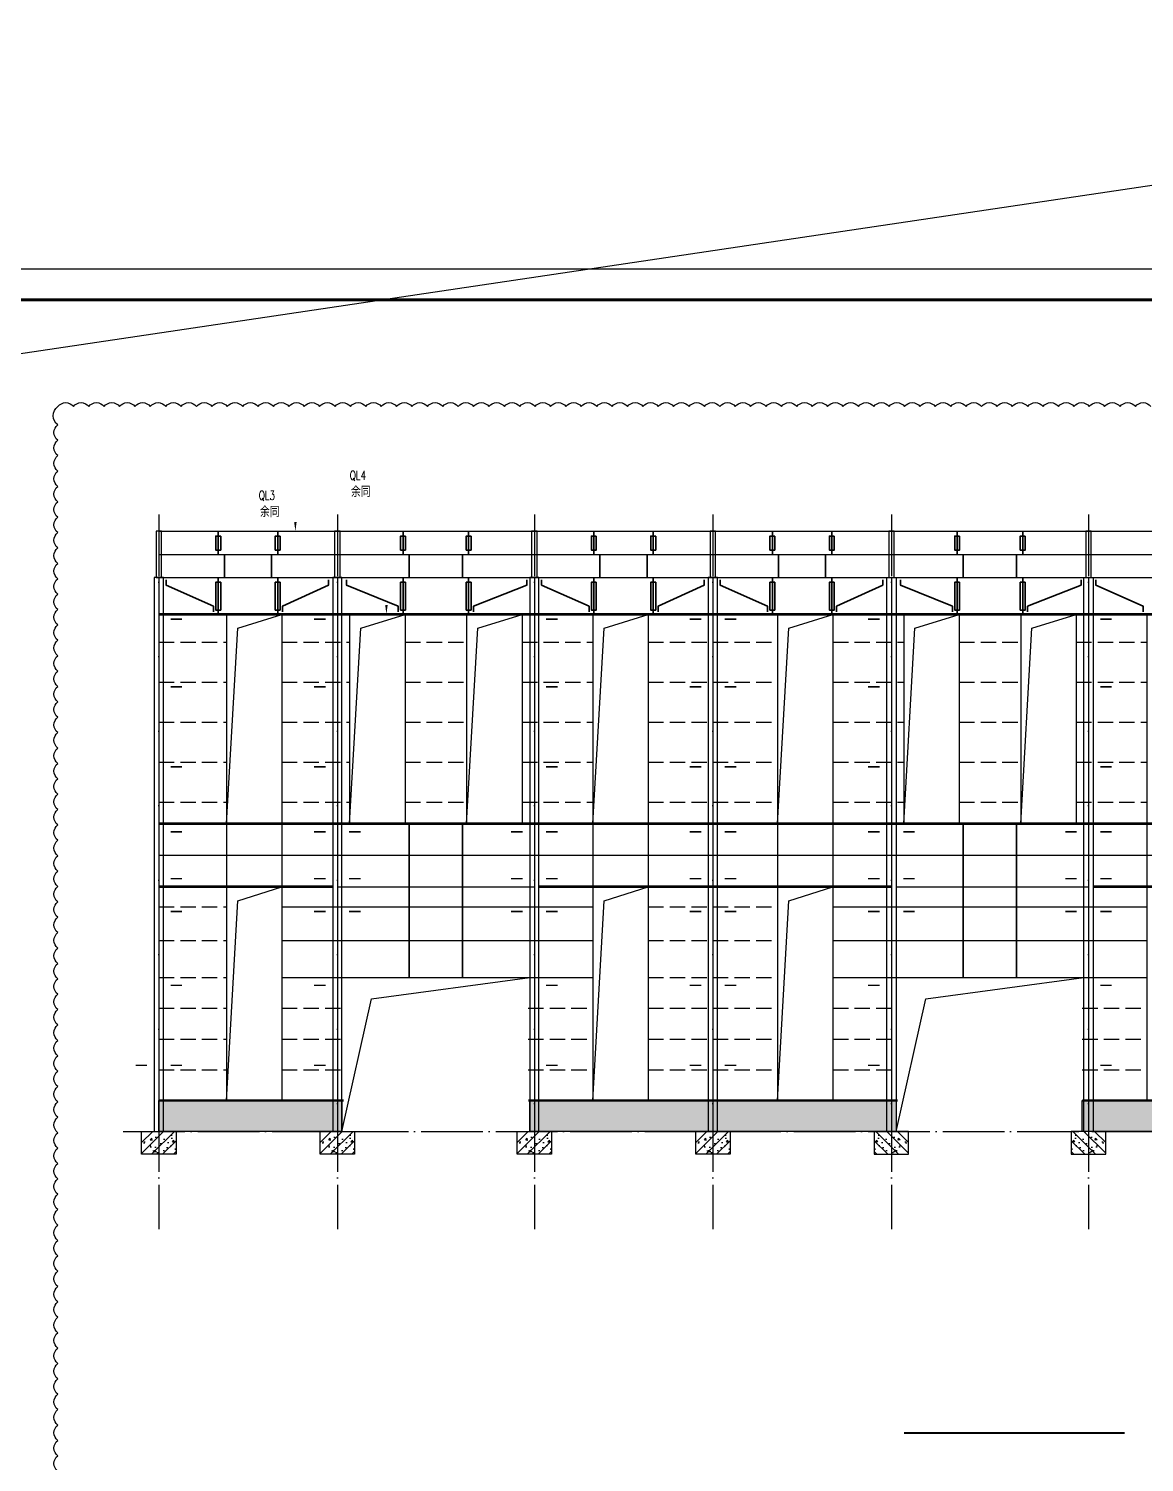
# Model space of a CAD drawing. Extents: x 95752 to 843522, y -411933 to 75567.
# Drawn here: x 734137 to 770378, y -67764 to -21178 of the extents above; entities that cross this region are included whole.
import ezdxf

# ---------------------------------------------------------------- set-up
doc = ezdxf.new("R2010")
doc.units = 0
doc.header["$LTSCALE"] = 1000
doc.header["$MEASUREMENT"] = 0
doc.linetypes.add('DASH', pattern=[0.35, 0.25, -0.1])
doc.linetypes.add('DOTE', pattern=[2.42, 2, -0.2, 0.02, -0.2])
for name, color, linetype in [('DIM_SYMB', 3, 'Continuous'), ('DOTE', 1, 'Continuous'), ('PUB_TITLE', 4, 'Continuous'), ('修改说明', 190, 'Continuous'), ('檩条', 4, 'Continuous'), ('钢柱', 6, 'Continuous')]:
    doc.layers.add(name, color=color, linetype=linetype)
doc.layers.add('拉杆', color=3, linetype='Continuous', lineweight=35)
doc.styles.add('_TCH_DIM', font='SIMPLEX', dxfattribs={"bigfont": 'GBCBIG'})

# ---------------------------------------------------------------- blocks, each defined once
blk = doc.blocks.new('qmlt3')
at = {"layer": '檩条', "color": 4}
for points in [[(432714, -644658), (486714, -644658)], [(432714, -645408), (486714, -645408)], [(432714, -646158), (486714, -646158)], [(434914, -647358), (434914, -655758)], [(436714, -647358), (436714, -655758)], [(438914, -647358), (438914, -654158)], [(440714, -647358), (440714, -654158)], [(442714, -647358), (442714, -654158)], [(444514, -647358), (444514, -654158)], [(446814, -647358), (446814, -655758)], [(448614, -647358), (448614, -655758)], [(452814, -647358), (452814, -655758)], [(454614, -647358), (454614, -655758)], [(456914, -647358), (456914, -654158)], [(458714, -647358), (458714, -654158)], [(460714, -647358), (460714, -654158)], [(462514, -647358), (462514, -654158)], [(464814, -647358), (464814, -655758)], [(466614, -647358), (466614, -655758)], [(470814, -647358), (470814, -655758)], [(472614, -647358), (472614, -655758)], [(474914, -647358), (474914, -654158)], [(476714, -647358), (476714, -654158)], [(478714, -647358), (478714, -654158)], [(480514, -647358), (480514, -654158)], [(482714, -647358), (482714, -654158)], [(484514, -647358), (484514, -654158)], [(432714, -655183), (486714, -655183)], [(434914, -655758), (434914, -663158)], [(436714, -655758), (436714, -663158)], [(446814, -655758), (446814, -663158)], [(448614, -655758), (448614, -663158)], [(452814, -655758), (452814, -663158)], [(454614, -655758), (454614, -663158)], [(464814, -655758), (464814, -663158)], [(466614, -655758), (466614, -663158)], [(470814, -655758), (470814, -663158)], [(472614, -655758), (472614, -663158)], [(438514, -656208), (444914, -656208)], [(456664, -656208), (462914, -656208)], [(474514, -656208), (486714, -656208)], [(436714, -656858), (446814, -656858)], [(454614, -656858), (464814, -656858)], [(472614, -656858), (486714, -656858)], [(436714, -657958), (446814, -657958)], [(454614, -657958), (464814, -657958)], [(472614, -657958), (486714, -657958)], [(436714, -659158), (446814, -659158)], [(454614, -659158), (464814, -659158)], [(472614, -659158), (486714, -659158)], [(480714, -660158), (486714, -660158)], [(480714, -661158), (486714, -661158)], [(480714, -662158), (486714, -662158)], [(480714, -663158), (486714, -663158)]]:
    blk.add_lwpolyline(points, dxfattribs=at)
at = {"layer": '檩条', "color": 2, "const_width": 80}
for points in [[(432714, -647358), (486714, -647358)], [(432714, -654158), (486714, -654158)], [(432714, -656208), (438364, -656208)], [(445064, -656208), (456514, -656208)], [(463064, -656208), (474514, -656208)], [(432714, -663158), (438714, -663158)], [(444714, -663158), (456714, -663158)], [(462714, -663158), (474714, -663158)]]:
    blk.add_lwpolyline(points, dxfattribs=at)
at = {"layer": '檩条', "color": 11, "linetype": 'DASH', "ltscale": 2}
for points in [[(432714, -648258), (434914, -648258)], [(436714, -648258), (438914, -648258)], [(440714, -648258), (442714, -648258)], [(444514, -648258), (446814, -648258)], [(448614, -648258), (452814, -648258)], [(454614, -648258), (456914, -648258)], [(458714, -648258), (460714, -648258)], [(462514, -648258), (464814, -648258)], [(466614, -648258), (470814, -648258)], [(472614, -648258), (474914, -648258)], [(476714, -648258), (478714, -648258)], [(480514, -648258), (482714, -648258)], [(484514, -648258), (486714, -648258)], [(432714, -649558), (434914, -649558)], [(436714, -649558), (438914, -649558)], [(440714, -649558), (442714, -649558)], [(444514, -649558), (446814, -649558)], [(448614, -649558), (452814, -649558)], [(454614, -649558), (456914, -649558)], [(458714, -649558), (460714, -649558)], [(462514, -649558), (464814, -649558)], [(466614, -649558), (470814, -649558)], [(472614, -649558), (474914, -649558)], [(476714, -649558), (478714, -649558)], [(480514, -649558), (482714, -649558)], [(484514, -649558), (486714, -649558)], [(432714, -650858), (434914, -650858)], [(436714, -650858), (438914, -650858)], [(440714, -650858), (442714, -650858)], [(444514, -650858), (446814, -650858)], [(448614, -650858), (452814, -650858)], [(454614, -650858), (456914, -650858)], [(458714, -650858), (460714, -650858)], [(462514, -650858), (464814, -650858)], [(466614, -650858), (470814, -650858)], [(472614, -650858), (474914, -650858)], [(476714, -650858), (478714, -650858)], [(480514, -650858), (482714, -650858)], [(484514, -650858), (486714, -650858)], [(432714, -652158), (434914, -652158)], [(436714, -652158), (438914, -652158)], [(440714, -652158), (442714, -652158)], [(444514, -652158), (446814, -652158)], [(448614, -652158), (452814, -652158)], [(454614, -652158), (456914, -652158)], [(458714, -652158), (460714, -652158)], [(462514, -652158), (464814, -652158)], [(466614, -652158), (470814, -652158)], [(472614, -652158), (474914, -652158)], [(476714, -652158), (478714, -652158)], [(480514, -652158), (482714, -652158)], [(484514, -652158), (486714, -652158)], [(432714, -653458), (434914, -653458)], [(436714, -653458), (438914, -653458)], [(440714, -653458), (442714, -653458)], [(444514, -653458), (446814, -653458)], [(448614, -653458), (452814, -653458)], [(454614, -653458), (456914, -653458)], [(458714, -653458), (460714, -653458)], [(462514, -653458), (464814, -653458)], [(466614, -653458), (470814, -653458)], [(472614, -653458), (474914, -653458)], [(476714, -653458), (478714, -653458)], [(480514, -653458), (482714, -653458)], [(484514, -653458), (486714, -653458)], [(432714, -656858), (434914, -656858)], [(448614, -656858), (452814, -656858)], [(466614, -656858), (470814, -656858)], [(432714, -657958), (434914, -657958)], [(448614, -657958), (452814, -657958)], [(466614, -657958), (470814, -657958)], [(432714, -659158), (434914, -659158)], [(448614, -659158), (452814, -659158)], [(466614, -659158), (470814, -659158)], [(432714, -660158), (434914, -660158)], [(436714, -660158), (438714, -660158)], [(444714, -660158), (446814, -660158)], [(448614, -660158), (452814, -660158)], [(454614, -660158), (456714, -660158)], [(462714, -660158), (464814, -660158)], [(466614, -660158), (470814, -660158)], [(472614, -660158), (474714, -660158)], [(432714, -661158), (434914, -661158)], [(436714, -661158), (438714, -661158)], [(444714, -661158), (446814, -661158)], [(448614, -661158), (452814, -661158)], [(454614, -661158), (456714, -661158)], [(462714, -661158), (464814, -661158)], [(466614, -661158), (470814, -661158)], [(472614, -661158), (474714, -661158)], [(432714, -662158), (434914, -662158)], [(436714, -662158), (438714, -662158)], [(444714, -662158), (446814, -662158)], [(448614, -662158), (452814, -662158)], [(454614, -662158), (456714, -662158)], [(462714, -662158), (464814, -662158)], [(466614, -662158), (470814, -662158)], [(472614, -662158), (474714, -662158)]]:
    blk.add_lwpolyline(points, dxfattribs=at)

msp = doc.modelspace()

# ---------------------------------------------------------------- hatches: boundary and pattern name
h = msp.add_hatch()
h.set_pattern_fill('AR-B816', color=251, scale=100, style=0)
h.set_pattern_definition([(0, (0, 0), (0, 121.3104), []), (90, (0, 0), (-121.3104, 121.3104), [121.3104, -121.3104])])
h.paths.add_polyline_path([(786414, -56009.4), (792514, -56009.4), (792514, -57009.4), (786414, -57009.4)])
h.paths.add_polyline_path([(768364, -56009.4), (780314, -56009.4), (780314, -57009.4), (768364, -57009.4)])
h.paths.add_polyline_path([(750414, -56009.4), (762314, -56009.4), (762314, -57009.4), (750414, -57009.4)])
h.paths.add_polyline_path([(738364, -56009.4), (744314, -56009.4), (744314, -57009.4), (738364, -57009.4)])
h = msp.add_hatch()
h.set_pattern_fill('钢筋混凝土', color=256, scale=100, style=0)
h.set_pattern_definition([(45, (-210645.55, 441626.53), (-176.776695, 176.776695), []), (50, (-210645.55, 441626.5), (717.26018, -62.75213), [75, -825]), (355, (-210645.55, 441626.5), (-138.75133, 752.19213), [60, -660]), (100.4514, (-210585.8, 441621.3), (578.5094, 689.43954), [63.7402, -701.1421]), (46.1842, (-210645.55, 441826.5), (1067.24105, -165.519), [112.5, -1237.5]), (96.6356, (-210556.6, 441812.7), (934.6627, 974.1179), [95.6103, -1051.713]), (351.1842, (-210645.5, 441826.5), (934.662, 974.1186), [90, -990]), (21, (-210545.55, 441776.5), (596.90705, -402.6189), [75, -825]), (326, (-210545.55, 441776.5), (243.31533, 725.15005), [60, -660]), (71.4514, (-210495.8, 441743), (840.22263, 322.5305), [63.7402, -701.1421]), (37.5, (-210645.55, 441626.53), (12.159855, 332.893854), [0, -652, 0, -670, 0, -662.5]), (7.5, (-210645.55, 441626.53), (263.06954, 394.41171), [0, -382, 0, -637, 0, -252.5]), (327.5, (-210868.55, 441626.53), (533.822436, -22.55487), [0, -250, 0, -780, 0, -1035]), (317.5, (-210968.55, 441626.53), (583.18617, 100.10498), [0, -325, 0, -518, 0, -735])])
h.paths.add_polyline_path([(737804.8, -57009.4), (738923.1, -57009.4), (738923.1, -57751.3), (737804.8, -57751.3)])
h = msp.add_hatch()
h.set_pattern_fill('钢筋混凝土', color=256, scale=100, style=0)
h.set_pattern_definition([(45, (-204845.55, 441626.53), (-176.776695, 176.776695), []), (50, (-204845.55, 441626.5), (717.26018, -62.75213), [75, -825]), (355, (-204845.55, 441626.5), (-138.75133, 752.19213), [60, -660]), (100.4514, (-204785.8, 441621.3), (578.5094, 689.43954), [63.7402, -701.1421]), (46.1842, (-204845.55, 441826.5), (1067.24105, -165.519), [112.5, -1237.5]), (96.6356, (-204756.6, 441812.7), (934.6627, 974.1179), [95.6103, -1051.713]), (351.1842, (-204845.5, 441826.5), (934.662, 974.1186), [90, -990]), (21, (-204745.55, 441776.5), (596.90705, -402.6189), [75, -825]), (326, (-204745.55, 441776.5), (243.31533, 725.15005), [60, -660]), (71.4514, (-204695.8, 441743), (840.22263, 322.5305), [63.7402, -701.1421]), (37.5, (-204845.55, 441626.53), (12.159855, 332.893854), [0, -652, 0, -670, 0, -662.5]), (7.5, (-204845.55, 441626.53), (263.06954, 394.41171), [0, -382, 0, -637, 0, -252.5]), (327.5, (-205068.55, 441626.53), (533.822436, -22.55487), [0, -250, 0, -780, 0, -1035]), (317.5, (-205168.55, 441626.53), (583.18617, 100.10498), [0, -325, 0, -518, 0, -735])])
h.paths.add_polyline_path([(743604.8, -57009.4), (744723.1, -57009.4), (744723.1, -57751.3), (743604.8, -57751.3)])
h = msp.add_hatch()
h.set_pattern_fill('钢筋混凝土', color=256, scale=100, style=0)
h.set_pattern_definition([(45, (-198445.55, 441626.53), (-176.776695, 176.776695), []), (50, (-198445.55, 441626.5), (717.26018, -62.75213), [75, -825]), (355, (-198445.55, 441626.5), (-138.75133, 752.19213), [60, -660]), (100.4514, (-198385.8, 441621.3), (578.5094, 689.43954), [63.7402, -701.1421]), (46.1842, (-198445.55, 441826.5), (1067.24105, -165.519), [112.5, -1237.5]), (96.6356, (-198356.6, 441812.7), (934.6627, 974.1179), [95.6103, -1051.713]), (351.1842, (-198445.5, 441826.5), (934.662, 974.1186), [90, -990]), (21, (-198345.55, 441776.5), (596.90705, -402.6189), [75, -825]), (326, (-198345.55, 441776.5), (243.31533, 725.15005), [60, -660]), (71.4514, (-198295.8, 441743), (840.22263, 322.5305), [63.7402, -701.1421]), (37.5, (-198445.55, 441626.53), (12.159855, 332.893854), [0, -652, 0, -670, 0, -662.5]), (7.5, (-198445.55, 441626.53), (263.06954, 394.41171), [0, -382, 0, -637, 0, -252.5]), (327.5, (-198668.55, 441626.53), (533.822436, -22.55487), [0, -250, 0, -780, 0, -1035]), (317.5, (-198768.55, 441626.53), (583.18617, 100.10498), [0, -325, 0, -518, 0, -735])])
h.paths.add_polyline_path([(750004.8, -57009.4), (751123.1, -57009.4), (751123.1, -57751.3), (750004.8, -57751.3)])
h = msp.add_hatch()
h.set_pattern_fill('钢筋混凝土', color=256, scale=100, style=0)
h.set_pattern_definition([(45, (-192645.55, 441626.53), (-176.776695, 176.776695), []), (50, (-192645.55, 441626.5), (717.26018, -62.75213), [75, -825]), (355, (-192645.55, 441626.5), (-138.75133, 752.19213), [60, -660]), (100.4514, (-192585.8, 441621.3), (578.5094, 689.43954), [63.7402, -701.1421]), (46.1842, (-192645.55, 441826.5), (1067.24105, -165.519), [112.5, -1237.5]), (96.6356, (-192556.6, 441812.7), (934.6627, 974.1179), [95.6103, -1051.713]), (351.1842, (-192645.5, 441826.5), (934.662, 974.1186), [90, -990]), (21, (-192545.55, 441776.5), (596.90705, -402.6189), [75, -825]), (326, (-192545.55, 441776.5), (243.31533, 725.15005), [60, -660]), (71.4514, (-192495.8, 441743), (840.22263, 322.5305), [63.7402, -701.1421]), (37.5, (-192645.55, 441626.53), (12.159855, 332.893854), [0, -652, 0, -670, 0, -662.5]), (7.5, (-192645.55, 441626.53), (263.06954, 394.41171), [0, -382, 0, -637, 0, -252.5]), (327.5, (-192868.55, 441626.53), (533.822436, -22.55487), [0, -250, 0, -780, 0, -1035]), (317.5, (-192968.55, 441626.53), (583.18617, 100.10498), [0, -325, 0, -518, 0, -735])])
h.paths.add_polyline_path([(755804.8, -57009.4), (756923.1, -57009.4), (756923.1, -57751.3), (755804.8, -57751.3)])
h = msp.add_hatch()
h.set_pattern_fill('钢筋混凝土', color=256, scale=100, style=0)
h.set_pattern_definition([(135, (1711173.47, 441626.53), (176.776695, 176.776695), []), (130, (1711173.47, 441626.5), (-717.26018, -62.75213), [75, -825]), (185, (1711173.5, 441626.5), (138.75133, 752.19213), [60, -660]), (79.5486, (1711113.7, 441621.3), (-578.5094, 689.43954), [63.7402, -701.1421]), (133.8158, (1711173.5, 441826.5), (-1067.24105, -165.519), [112.5, -1237.5]), (83.3644, (1711084.5, 441812.7), (-934.6627, 974.1179), [95.6103, -1051.713]), (188.8158, (1711173.5, 441826.5), (-934.662, 974.1186), [90, -990]), (159, (1711073.47, 441776.5), (-596.90705, -402.6189), [75, -825]), (214, (1711073.5, 441776.5), (-243.31533, 725.15005), [60, -660]), (108.5486, (1711023.7, 441743), (-840.22263, 322.5305), [63.7402, -701.1421]), (142.5, (1711173.47, 441626.53), (-12.159855, 332.893854), [0, -652, 0, -670, 0, -662.5]), (172.5, (1711173.47, 441626.53), (-263.06954, 394.41171), [0, -382, 0, -637, 0, -252.5]), (212.5, (1711396.47, 441626.53), (-533.822436, -22.55487), [0, -250, 0, -780, 0, -1035]), (222.5, (1711496.47, 441626.53), (-583.18617, 100.10498), [0, -325, 0, -518, 0, -735])])
h.paths.add_polyline_path([(762723.1, -57009.4), (761604.8, -57009.4), (761604.8, -57751.3), (762723.1, -57751.3)])
h = msp.add_hatch()
h.set_pattern_fill('钢筋混凝土', color=256, scale=100, style=0)
h.set_pattern_definition([(135, (1717573.47, 441626.53), (176.776695, 176.776695), []), (130, (1717573.47, 441626.5), (-717.26018, -62.75213), [75, -825]), (185, (1717573.5, 441626.5), (138.75133, 752.19213), [60, -660]), (79.5486, (1717513.7, 441621.3), (-578.5094, 689.43954), [63.7402, -701.1421]), (133.8158, (1717573.5, 441826.5), (-1067.24105, -165.519), [112.5, -1237.5]), (83.3644, (1717484.5, 441812.7), (-934.6627, 974.1179), [95.6103, -1051.713]), (188.8158, (1717573.5, 441826.5), (-934.662, 974.1186), [90, -990]), (159, (1717473.47, 441776.5), (-596.90705, -402.6189), [75, -825]), (214, (1717473.5, 441776.5), (-243.31533, 725.15005), [60, -660]), (108.5486, (1717423.7, 441743), (-840.22263, 322.5305), [63.7402, -701.1421]), (142.5, (1717573.47, 441626.53), (-12.159855, 332.893854), [0, -652, 0, -670, 0, -662.5]), (172.5, (1717573.47, 441626.53), (-263.06954, 394.41171), [0, -382, 0, -637, 0, -252.5]), (212.5, (1717796.47, 441626.53), (-533.822436, -22.55487), [0, -250, 0, -780, 0, -1035]), (222.5, (1717896.47, 441626.53), (-583.18617, 100.10498), [0, -325, 0, -518, 0, -735])])
h.paths.add_polyline_path([(769123.1, -57009.4), (768004.8, -57009.4), (768004.8, -57751.3), (769123.1, -57751.3)])

# ---------------------------------------------------------------- linework, layer by layer
at = {"const_width": 50}
for points in [[(738745, -40364.3), (739120.5, -40364.3)], [(743782.9, -40364.3), (743407.4, -40364.3)], [(750944.9, -40364.3), (751320.5, -40364.3)], [(755982.9, -40364.3), (755607.4, -40364.3)], [(756745, -40364.3), (757120.5, -40364.3)], [(761782.9, -40364.3), (761407.4, -40364.3)], [(768945, -40364.3), (769320.5, -40364.3)], [(738745, -42564.3), (739120.5, -42564.3)], [(743782.9, -42564.3), (743407.4, -42564.3)], [(750944.9, -42564.3), (751320.5, -42564.3)], [(755982.9, -42564.3), (755607.4, -42564.3)], [(756745, -42564.3), (757120.5, -42564.3)], [(761782.9, -42564.3), (761407.4, -42564.3)], [(768945, -42564.3), (769320.5, -42564.3)], [(738745, -45164.3), (739120.5, -45164.3)], [(743782.9, -45164.3), (743407.4, -45164.3)], [(750944.9, -45164.3), (751320.5, -45164.3)], [(755982.9, -45164.3), (755607.4, -45164.3)], [(756745, -45164.3), (757120.5, -45164.3)], [(761782.9, -45164.3), (761407.4, -45164.3)], [(768945, -45164.3), (769320.5, -45164.3)], [(738745, -47274.6), (739120.5, -47274.6)], [(743782.9, -47274.6), (743407.4, -47274.6)], [(744544.9, -47274.6), (744920.5, -47274.6)], [(750182.9, -47274.6), (749807.4, -47274.6)], [(750944.9, -47274.6), (751320.5, -47274.6)], [(755982.9, -47274.6), (755607.4, -47274.6)], [(756745, -47274.6), (757120.5, -47274.6)], [(761782.9, -47274.6), (761407.4, -47274.6)], [(762544.9, -47274.6), (762920.4, -47274.6)], [(768182.9, -47274.6), (767807.4, -47274.6)], [(768945, -47274.6), (769320.5, -47274.6)], [(738745, -48797.8), (739120.5, -48797.8)], [(743782.9, -48797.8), (743407.4, -48797.8)], [(744544.9, -48797.8), (744920.5, -48797.8)], [(750182.9, -48797.8), (749807.4, -48797.8)], [(750944.9, -48797.8), (751320.5, -48797.8)], [(755982.9, -48797.8), (755607.4, -48797.8)], [(756745, -48797.8), (757120.5, -48797.8)], [(761782.9, -48797.8), (761407.4, -48797.8)], [(762544.9, -48797.8), (762920.4, -48797.8)], [(768182.9, -48797.8), (767807.4, -48797.8)], [(768945, -48797.8), (769320.5, -48797.8)], [(738745, -49864.3), (739120.5, -49864.3)], [(743782.9, -49864.3), (743407.4, -49864.3)], [(744544.9, -49864.3), (744920.5, -49864.3)], [(750182.9, -49864.3), (749807.4, -49864.3)], [(750944.9, -49864.3), (751320.5, -49864.3)], [(755982.9, -49864.3), (755607.4, -49864.3)], [(756745, -49864.3), (757120.5, -49864.3)], [(761782.9, -49864.3), (761407.4, -49864.3)], [(762544.9, -49864.3), (762920.4, -49864.3)], [(768182.9, -49864.3), (767807.4, -49864.3)], [(768945, -49864.3), (769320.5, -49864.3)], [(738745, -52264.3), (739120.5, -52264.3)], [(743782.9, -52264.3), (743407.4, -52264.3)], [(750944.9, -52264.3), (751320.5, -52264.3)], [(755982.9, -52264.3), (755607.4, -52264.3)], [(756745, -52264.3), (757120.5, -52264.3)], [(761782.9, -52264.3), (761407.4, -52264.3)], [(768945, -52264.3), (769320.5, -52264.3)], [(737982.9, -54864.3), (737607.4, -54864.3)], [(738745, -54864.3), (739120.5, -54864.3)], [(743782.9, -54864.3), (743407.4, -54864.3)], [(750944.9, -54864.3), (751320.5, -54864.3)], [(755982.9, -54864.3), (755607.4, -54864.3)], [(756745, -54864.3), (757120.5, -54864.3)], [(761782.9, -54864.3), (761407.4, -54864.3)], [(768945, -54864.3), (769320.5, -54864.3)]]:
    msp.add_lwpolyline(points, dxfattribs=at)
for points in [[(740564, -47009.4), (740927.2, -40663.6), (742364, -40209.4)], [(744564, -47009.4), (744927.2, -40663.6), (746364, -40209.4)], [(748364, -47009.4), (748727.2, -40663.6), (750164, -40209.4)], [(752464, -47009.4), (752827.2, -40663.6), (754264, -40209.4)], [(758464, -47009.4), (758827.2, -40663.6), (760264, -40209.4)], [(762564, -47009.4), (762927.2, -40663.6), (764364, -40209.4)], [(766364, -47009.4), (766727.2, -40663.6), (768164, -40209.4)], [(740564, -56009.4), (740927.2, -49513.6), (742364, -49059.4)], [(752464, -56009.4), (752827.2, -49513.6), (754264, -49059.4)], [(758464, -56009.4), (758827.2, -49513.6), (760264, -49059.4)], [(744314, -57009.4), (745278, -52700.6), (750414, -52009.4)], [(762314, -57009.4), (763278, -52700.6), (768414, -52009.4)]]:
    msp.add_lwpolyline(points)
at = {"color": 251}
for points in [[(738364, -56009.4), (744314, -56009.4), (744314, -57009.4), (738364, -57009.4)], [(750414, -56009.4), (762314, -56009.4), (762314, -57009.4), (750414, -57009.4)], [(768364, -56009.4), (780314, -56009.4), (780314, -57009.4), (768364, -57009.4)]]:
    msp.add_lwpolyline(points, close=True, dxfattribs=at)
for points in [[(737804.8, -57009.4), (738923.1, -57009.4), (738923.1, -57751.3), (737804.8, -57751.3)], [(743604.8, -57009.4), (744723.1, -57009.4), (744723.1, -57751.3), (743604.8, -57751.3)], [(750004.8, -57009.4), (751123.1, -57009.4), (751123.1, -57751.3), (750004.8, -57751.3)], [(755804.8, -57009.4), (756923.1, -57009.4), (756923.1, -57751.3), (755804.8, -57751.3)], [(762723.1, -57009.4), (761604.8, -57009.4), (761604.8, -57751.3), (762723.1, -57751.3)], [(769123.1, -57009.4), (768004.8, -57009.4), (768004.8, -57751.3), (769123.1, -57751.3)]]:
    msp.add_lwpolyline(points, close=True)
at = {"layer": 'DIM_SYMB'}
for points in [[(743968.1, -35944, 0, 0, 0), (745758.7, -35944, 0, 0, 0), (745758.7, -40209.4, 0, 80, 0), (745758.7, -39909.4, 0, 0, 0)], [(741010.5, -36596.2, 0, 0, 0), (742801.1, -36596.2, 0, 0, 0), (742801.1, -37509.4, 0, 80, 0), (742801.1, -37209.4, 0, 0, 0)]]:
    msp.add_lwpolyline(points, format="xyseb", dxfattribs=at)
at = {"layer": 'DIM_SYMB', "const_width": 70}
msp.add_lwpolyline([(762576.3, -66809.9), (769742, -66809.9)], dxfattribs=at)
at = {"layer": 'DOTE', "linetype": 'DOTE'}
for p, q in [((738364, -36963.7), (738364, -60183.2)), ((744164, -36963.7), (744164, -60183.2)), ((750564, -36963.7), (750564, -60183.2)), ((756364, -36963.7), (756364, -60183.2)), ((762164, -36963.7), (762164, -60183.2)), ((768564, -36963.7), (768564, -60183.2)), ((737212.1, -57009.4), (793846.5, -57009.4))]:
    msp.add_line(p, q, dxfattribs=at)
at = {"layer": 'PUB_TITLE'}
msp.add_lwpolyline([(628614.8, -113089.5), (806914.8, -113089.5), (806914.8, -28989.5), (628614.8, -28989.5)], close=True, dxfattribs=at)
at = {"layer": 'PUB_TITLE', "const_width": 100}
msp.add_lwpolyline([(631114.8, -112089.5), (805914.8, -112089.5), (805914.8, -29989.5), (631114.8, -29989.5)], close=True, dxfattribs=at)
at = {"layer": '修改说明'}
msp.add_lwpolyline([(804831.7, -21178), (732705.2, -31919.5)], dxfattribs=at)
msp.add_lwpolyline([(735089.1, -68052.4, -0.5206), (735089.1, -67552.4, -0.5206), (735089.1, -67052.4, -0.5206), (735089.1, -66552.4, -0.5206), (735089.1, -66052.4, -0.5206), (735089.1, -65552.4, -0.5206), (735089.1, -65052.4, -0.5206), (735089.1, -64552.4, -0.5206), (735089.1, -64052.4, -0.5206), (735089.1, -63552.4, -0.5206), (735089.1, -63052.4, -0.5206), (735089.1, -62552.4, -0.5206), (735089.1, -62052.4, -0.5206), (735089.1, -61552.4, -0.5206), (735089.1, -61052.4, -0.5206), (735089.1, -60552.4, -0.5206), (735089.1, -60052.4, -0.5206), (735089.1, -59552.4, -0.5206), (735089.1, -59052.4, -0.5206), (735089.1, -58552.4, -0.5206), (735089.1, -58052.4, -0.5206), (735089.1, -57552.4, -0.5206), (735089.1, -57052.4, -0.5206), (735089.1, -56552.4, -0.5206), (735089.1, -56052.4, -0.5206), (735089.1, -55552.4, -0.5206), (735089.1, -55052.4, -0.5206), (735089.1, -54552.4, -0.5206), (735089.1, -54052.4, -0.5206), (735089.1, -53552.4, -0.5206), (735089.1, -53052.4, -0.5206), (735089.1, -52552.4, -0.5206), (735089.1, -52052.4, -0.5206), (735089.1, -51552.4, -0.5206), (735089.1, -51052.4, -0.5206), (735089.1, -50552.4, -0.5206), (735089.1, -50052.4, -0.5206), (735089.1, -49552.4, -0.5206), (735089.1, -49052.4, -0.5206), (735089.1, -48552.4, -0.5206), (735089.1, -48052.4, -0.5206), (735089.1, -47552.4, -0.5206), (735089.1, -47052.4, -0.5206), (735089.1, -46552.4, -0.5206), (735089.1, -46052.4, -0.5206), (735089.1, -45552.4, -0.5206), (735089.1, -45052.4, -0.5206), (735089.1, -44552.4, -0.5206), (735089.1, -44052.4, -0.5206), (735089.1, -43552.4, -0.5206), (735089.1, -43052.4, -0.5206), (735089.1, -42552.4, -0.5206), (735089.1, -42052.4, -0.5206), (735089.1, -41552.4, -0.5206), (735089.1, -41052.4, -0.5206), (735089.1, -40552.4, -0.5206), (735089.1, -40052.4, -0.5206), (735089.1, -39552.4, -0.5206), (735089.1, -39052.4, -0.5206), (735089.1, -38552.4, -0.5206), (735089.1, -38052.4, -0.5206), (735089.1, -37552.4, -0.5206), (735089.1, -37052.4, -0.5206), (735089.1, -36552.4, -0.5206), (735089.1, -36052.4, -0.5206), (735089.1, -35552.4, -0.5206), (735089.1, -35052.4, -0.5206), (735089.1, -34552.4, -0.5206), (735089.1, -34052.4, -0.5206), (735089.1, -33460.7, -0.5206), (735089.1, -33460.7, -0.5206), (735589.1, -33460.7, -0.5206), (736089.1, -33460.7, -0.5206), (736589.1, -33460.7, -0.5206), (737089.1, -33460.7, -0.5206), (737589.1, -33460.7, -0.5206), (738089.1, -33460.7, -0.5206), (738589.1, -33460.7, -0.5206), (739089.1, -33460.7, -0.5206), (739589.1, -33460.7, -0.5206), (740089.1, -33460.7, -0.5206), (740589.1, -33460.7, -0.5206), (741089.1, -33460.7, -0.5206), (741589.1, -33460.7, -0.5206), (742089.1, -33460.7, -0.5206), (742589.1, -33460.7, -0.5206), (743089.1, -33460.7, -0.5206), (743589.1, -33460.7, -0.5206), (744089.1, -33460.7, -0.5206), (744589.1, -33460.7, -0.5206), (745089.1, -33460.7, -0.5206), (745589.1, -33460.7, -0.5206), (746089.1, -33460.7, -0.5206), (746589.1, -33460.7, -0.5206), (747089.1, -33460.7, -0.5206), (747589.1, -33460.7, -0.5206), (748089.1, -33460.7, -0.5206), (748589.1, -33460.7, -0.5206), (749089.1, -33460.7, -0.5206), (749589.1, -33460.7, -0.5206), (750089.1, -33460.7, -0.5206), (750589.1, -33460.7, -0.5206), (751089.1, -33460.7, -0.5206), (751589.1, -33460.7, -0.5206), (752089.1, -33460.7, -0.5206), (752589.1, -33460.7, -0.5206), (753089.1, -33460.7, -0.5206), (753589.1, -33460.7, -0.5206), (754089.1, -33460.7, -0.5206), (754589.1, -33460.7, -0.5206), (755089.1, -33460.7, -0.5206), (755589.1, -33460.7, -0.5206), (756089.1, -33460.7, -0.5206), (756589.1, -33460.7, -0.5206), (757089.1, -33460.7, -0.5206), (757589.1, -33460.7, -0.5206), (758089.1, -33460.7, -0.5206), (758589.1, -33460.7, -0.5206), (759089.1, -33460.7, -0.5206), (759589.1, -33460.7, -0.5206), (760089.1, -33460.7, -0.5206), (760589.1, -33460.7, -0.5206), (761089.1, -33460.7, -0.5206), (761589.1, -33460.7, -0.5206), (762089.1, -33460.7, -0.5206), (762589.1, -33460.7, -0.5206), (763089.1, -33460.7, -0.5206), (763589.1, -33460.7, -0.5206), (764089.1, -33460.7, -0.5206), (764589.1, -33460.7, -0.5206), (765089.1, -33460.7, -0.5206), (765589.1, -33460.7, -0.5206), (766089.1, -33460.7, -0.5206), (766589.1, -33460.7, -0.5206), (767089.1, -33460.7, -0.5206), (767589.1, -33460.7, -0.5206), (768089.1, -33460.7, -0.5206), (768589.1, -33460.7, -0.5206), (769089.1, -33460.7, -0.5206), (769589.1, -33460.7, -0.5206), (770089.1, -33460.7, -0.5206), (770589.1, -33460.7, -0.5206)], format="xyb", dxfattribs=at)
at = {"layer": '拉杆'}
for points in [[(740374.8, -37664.5), (740215.6, -37664.5), (740215.6, -38122.9), (740374.8, -38122.9)], [(742305.9, -37664.5), (742146.7, -37664.5), (742146.7, -38122.9), (742305.9, -38122.9)], [(746376.7, -37664.5), (746217.6, -37664.5), (746217.6, -38122.9), (746376.7, -38122.9)], [(748509.7, -37664.5), (748350.6, -37664.5), (748350.6, -38122.9), (748509.7, -38122.9)], [(752574.8, -37664.5), (752415.6, -37664.5), (752415.6, -38122.9), (752574.8, -38122.9)], [(754505.9, -37664.5), (754346.7, -37664.5), (754346.7, -38122.9), (754505.9, -38122.9)], [(758374.8, -37664.5), (758215.6, -37664.5), (758215.6, -38122.9), (758374.8, -38122.9)], [(760305.9, -37664.5), (760146.7, -37664.5), (760146.7, -38122.9), (760305.9, -38122.9)], [(764376.7, -37664.5), (764217.6, -37664.5), (764217.6, -38122.9), (764376.7, -38122.9)], [(766509.7, -37664.5), (766350.6, -37664.5), (766350.6, -38122.9), (766509.7, -38122.9)], [(740374.8, -39164.5), (740215.6, -39164.5), (740215.6, -40072.9), (740374.8, -40072.9)], [(742305.9, -39164.5), (742146.7, -39164.5), (742146.7, -40072.9), (742305.9, -40072.9)], [(746376.7, -39164.5), (746217.6, -39164.5), (746217.6, -40072.9), (746376.7, -40072.9)], [(748509.7, -39164.5), (748350.6, -39164.5), (748350.6, -40072.9), (748509.7, -40072.9)], [(752574.8, -39164.5), (752415.6, -39164.5), (752415.6, -40072.9), (752574.8, -40072.9)], [(754505.9, -39164.5), (754346.7, -39164.5), (754346.7, -40072.9), (754505.9, -40072.9)], [(758374.8, -39164.5), (758215.6, -39164.5), (758215.6, -40072.9), (758374.8, -40072.9)], [(760305.9, -39164.5), (760146.7, -39164.5), (760146.7, -40072.9), (760305.9, -40072.9)], [(764376.7, -39164.5), (764217.6, -39164.5), (764217.6, -40072.9), (764376.7, -40072.9)], [(766509.7, -39164.5), (766350.6, -39164.5), (766350.6, -40072.9), (766509.7, -40072.9)]]:
    msp.add_lwpolyline(points, close=True, dxfattribs=at)
at = {"layer": '拉杆', "color": 6}
for points in [[(740295, -38259.4), (740295, -37509.4)], [(742226.1, -38259.4), (742226.1, -37509.4)], [(746297, -38259.4), (746297, -37509.4)], [(748430, -38259.4), (748430, -37509.4)], [(752495, -38259.4), (752495, -37509.4)], [(754426.1, -38259.4), (754426.1, -37509.4)], [(758295, -38259.4), (758295, -37509.4)], [(760226.1, -38259.4), (760226.1, -37509.4)], [(764297, -38259.4), (764297, -37509.4)], [(766430, -38259.4), (766430, -37509.4)], [(740295, -40209.4), (740295, -39009.4)], [(742226.1, -40209.4), (742226.1, -39009.4)], [(746297, -40209.4), (746297, -39009.4)], [(748430, -40209.4), (748430, -39009.4)], [(752495, -40209.4), (752495, -39009.4)], [(754426.1, -40209.4), (754426.1, -39009.4)], [(758295, -40209.4), (758295, -39009.4)], [(760226.1, -40209.4), (760226.1, -39009.4)], [(764297, -40209.4), (764297, -39009.4)], [(766430, -40209.4), (766430, -39009.4)]]:
    msp.add_lwpolyline(points, dxfattribs=at)
at = {"layer": '拉杆'}
for points in [[(740496, -38259.4), (740496, -39009.4)], [(742026.1, -38259.4), (742026.1, -39009.4)], [(746498, -38259.4), (746498, -39009.4)], [(748230, -38259.4), (748230, -39009.4)], [(752696, -38259.4), (752696, -39009.4)], [(754226.1, -38259.4), (754226.1, -39009.4)], [(758496, -38259.4), (758496, -39009.4)], [(760026.1, -38259.4), (760026.1, -39009.4)], [(764498, -38259.4), (764498, -39009.4)], [(766230, -38259.4), (766230, -39009.4)], [(746498, -47009.4), (746498, -52009.4)], [(748230, -47009.4), (748230, -52009.4)], [(764498, -47009.4), (764498, -52009.4)], [(766230, -47009.4), (766230, -52009.4)]]:
    msp.add_lwpolyline(points, dxfattribs=at)
at = {"layer": '拉杆', "color": 2}
for points in [[(738599.2, -39084.6), (738599.2, -39256.3), (740140.9, -39946.2), (740140.9, -40122.5)], [(743880.7, -39084.6), (743880.7, -39256.3), (742380.7, -39946.2), (742380.7, -40122.5)], [(744456.6, -39084.6), (744456.6, -39256.3), (746142.8, -39946.2), (746142.8, -40122.5)], [(750322.8, -39084.6), (750322.8, -39256.3), (748584.5, -39946.2), (748584.5, -40122.5)], [(750799.2, -39084.6), (750799.2, -39256.3), (752340.9, -39946.2), (752340.9, -40122.5)], [(756080.7, -39084.6), (756080.7, -39256.3), (754580.7, -39946.2), (754580.7, -40122.5)], [(756599.2, -39084.6), (756599.2, -39256.3), (758140.9, -39946.2), (758140.9, -40122.5)], [(761880.7, -39084.6), (761880.7, -39256.3), (760380.7, -39946.2), (760380.7, -40122.5)], [(762456.6, -39084.6), (762456.6, -39256.3), (764142.8, -39946.2), (764142.8, -40122.5)], [(768322.8, -39084.6), (768322.8, -39256.3), (766584.5, -39946.2), (766584.5, -40122.5)], [(768799.2, -39084.6), (768799.2, -39256.3), (770340.9, -39946.2), (770340.9, -40122.5)]]:
    msp.add_lwpolyline(points, dxfattribs=at)
at = {"layer": '钢柱'}
for p, q in [((738364, -39010), (738364, -57009.4)), ((744164, -39010), (744164, -57009.4)), ((750564, -39010), (750564, -57009.4)), ((756364, -39010), (756364, -57009.4)), ((762164, -39010), (762163.9, -57009.4)), ((768564, -39010), (768563.9, -57009.4))]:
    msp.add_line(p, q, dxfattribs=at)
for points in [[(738275.9, -39010), (738452, -39010), (738452, -37510.1), (738275.9, -37510.1)], [(744075.9, -39010), (744252, -39010), (744252, -37510.1), (744075.9, -37510.1)], [(750475.9, -39010), (750652, -39010), (750652, -37510.1), (750475.9, -37510.1)], [(756275.9, -39010), (756452, -39010), (756452, -37510.1), (756275.9, -37510.1)], [(762075.9, -39010), (762252, -39010), (762252, -37510.1), (762075.9, -37510.1)], [(768475.9, -39010), (768652, -39010), (768652, -37510.1), (768475.9, -37510.1)], [(738214, -57009.4), (738514, -57009.4), (738514, -39010), (738214, -39010)], [(744014, -57009.4), (744314, -57009.4), (744314, -39010), (744014, -39010)], [(750414, -57009.4), (750714, -57009.4), (750714, -39010), (750414, -39010)], [(756214, -57009.4), (756514, -57009.4), (756514, -39010), (756214, -39010)], [(762314, -57009.4), (762014, -57009.4), (762014, -39010), (762314, -39010)], [(768714, -57009.4), (768414, -57009.4), (768414, -39010), (768714, -39010)]]:
    msp.add_lwpolyline(points, close=True, dxfattribs=at)

# ---------------------------------------------------------------- block references
msp.add_blockref('qmlt3', (305650.2, 607148.2))

# ---------------------------------------------------------------- texts
at = {"layer": 'DIM_SYMB', "color": 7, "style": '_TCH_DIM', "width": 0.705882}
for s, p in [('QL4', (744568.4, -35839)), ('QL3', (741610.8, -36491.2))]:
    msp.add_text(s, height=297.5, dxfattribs=at).set_placement(p)
at = {"layer": 'DIM_SYMB', "color": 7, "style": '_TCH_DIM'}
for p in [(744606.7, -36399), (741649.1, -37051.2)]:
    msp.add_text('余同', height=352.59, dxfattribs=at).set_placement(p)

doc.saveas('drawing.dxf')
